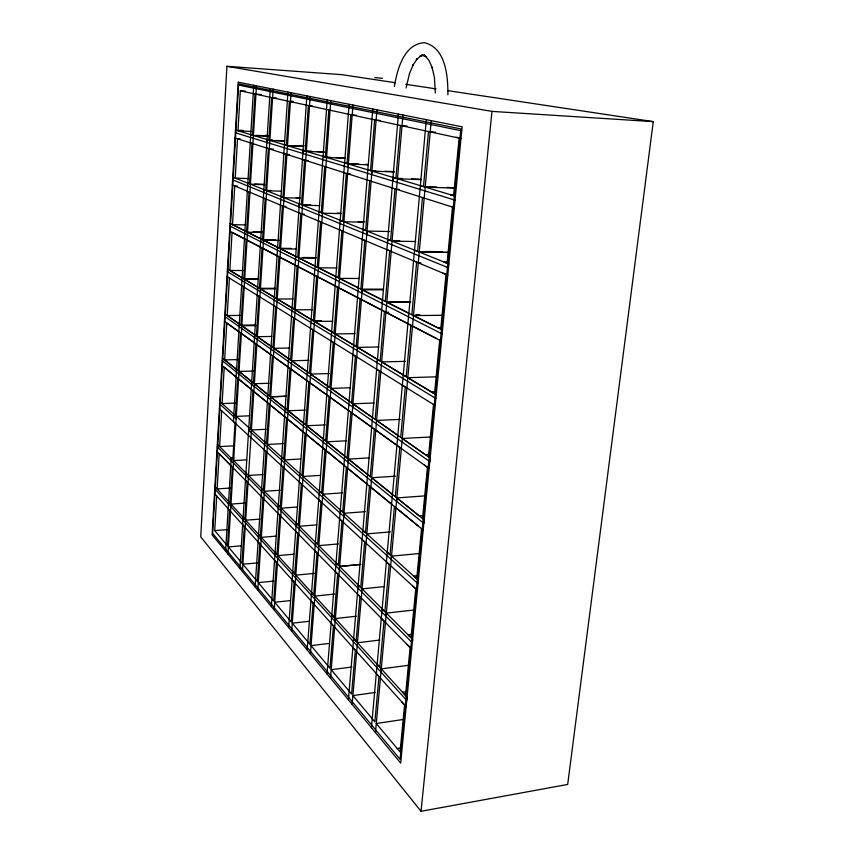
<?xml version="1.0" encoding="UTF-8"?>
<svg xmlns="http://www.w3.org/2000/svg" width="854" height="854" viewBox="0 0 854 854"><rect width="100%" height="100%" fill="white"/><g stroke="black" fill="none" stroke-linecap="round" stroke-linejoin="round"><path stroke-width="1.28" d="M435.326 93.001L434.419 77.394L432.007 67.135L432.402 68.085L428.921 60.303L424.566 55.211L426.722 56.983L421.983 54.987L424.833 55.222L419.88 56.193L421.182 55.691M447.891 94.805C447.987 76.785 446.108 48.005 424.513 42.7C403.718 43.864 397.185 69.868 394.377 86.478M395.306 82.721L342.08 74.693L226.918 66.313L200.722 536.846L421.033 811.3L567.686 784.442L653.278 121.631L447.838 90.652M228.157 508.664L229.705 510.393L227.548 545.941L214.717 530.622L216.735 495.96M221.688 410.827L219.606 446.578L234.028 445.831M224.645 359.897L226.79 323.015L240.486 332.857L238.181 370.743L224.645 359.897L237.935 359.587M255.581 324.99L240.945 325.161L227.228 315.532L229.406 278.052M229.854 270.451L232.064 232.373L246.144 239.686L243.764 278.831L229.854 270.451L243.006 270.526M247.329 191.211L249.037 191.936L246.625 231.733L232.523 224.645L234.765 185.958L237.433 186.044M245.578 91.165L240.305 90.823L237.978 130.79L251.087 131.473M225.595 551.204L231.21 458.171L233.825 458.022M253.734 85.283L233.42 421.588L235.01 423.05L232.779 459.74L231.21 458.16M240.945 325.161L243.283 286.656L241.629 285.62M240.305 90.823L254.983 93.993L252.485 135.156L250.756 134.633M227.933 554.032L256.435 85.827M242.974 519.969L243.134 517.428L244.778 519.232L247.148 482.094L216.927 451.424M245.792 475.475L245.952 472.892M251.556 384.279L251.727 381.599L239.045 371.437L253.67 371.042M254.513 337.533L254.684 334.811L241.831 325.78L256.211 325.598M257.524 289.997L257.695 287.232L244.65 279.365L257.823 279.407M260.577 241.65L260.758 238.832L247.521 232.192L262.114 232.459M263.694 192.47L263.875 189.609M266.854 142.447L267.046 139.533L272.298 139.789M270.259 88.581L239.899 568.518M275.33 288.3L259.467 288.3L262.029 247.938L247.041 240.155M271.487 140.216L268.893 140.088L271.593 97.591L254.983 93.993M242.387 571.529L273.141 89.147M255.122 586.944L287.937 92.093M271.593 97.591L289.346 101.423L286.421 145.361L284.435 144.764M257.769 590.146L291.022 92.712M271.337 606.564L306.864 95.872M299.146 206.924L299.348 203.871L301.441 204.714L304.558 160.082L302.444 159.41M302.86 153.485L303.074 150.368L305.198 151.009L308.379 105.544L289.346 101.423M274.166 609.98L310.173 96.523M288.652 627.509L327.21 99.918M321.339 320.677L313.333 320.762L316.599 276.28L298.238 266.736M324.669 166.477L321.275 212.678L319.033 211.781M328.822 109.963L325.363 157.072L323.079 156.389M291.673 631.159L330.765 100.633M307.173 649.926L349.115 104.284M346.318 173.351L342.614 221.261L340.202 220.289M350.845 114.724L347.066 163.605L344.61 162.868M310.408 653.833L352.958 105.053M348.122 167.363L348.389 164L368.287 164.843M327.039 673.966L372.782 109.002M346.361 467.202L342.7 512.154L340.308 509.998M351.602 402.885L355.413 356.107L352.894 354.538M360.858 289.143L364.829 240.422L362.224 239.333M369.686 180.781L365.64 230.516L363.025 229.459M374.65 119.87L370.508 170.661L367.85 169.861M335.131 621.541L335.376 618.563L356.289 616.214M339.39 569.479L339.636 566.448L360.719 564.451L339.636 566.448M343.724 516.392L343.981 513.297L365.234 511.674M348.154 462.26L348.411 459.1L369.398 457.872M352.659 407.027L352.926 403.814L374.084 402.971M357.26 350.684L357.538 347.397L378.866 346.97M361.968 293.189L362.235 289.826L383.318 289.816M366.761 234.498L367.039 231.071L389.627 231.519M371.65 174.579L371.938 171.088L394.281 171.985M376.945 109.824L330.509 678.161M348.4 699.81L398.434 114.105M377.19 362.801L377.479 359.417L357.538 347.397M382.25 303.501L382.549 300.042L362.235 289.837M387.428 242.92L387.727 239.387L390.556 240.529L394.996 188.819M392.712 181.037L393.021 177.429L395.904 178.294L400.441 125.453M369.451 486.086L365.448 532.64L362.875 530.313M370.262 476.617L374.351 429.114L352.158 413.155M375.173 419.442L379.347 370.935L376.625 369.238M385.314 301.43L389.67 250.83L386.841 249.646M352.136 704.336L402.949 115.002M371.426 727.672L426.317 119.656M394.431 506.529L390.043 554.78L387.257 552.26M395.317 496.708L399.8 447.411L375.781 430.138M400.707 437.376L405.287 387.001L402.341 385.165M411.852 314.763L416.635 262.114L413.56 260.833M422.495 197.562L417.606 251.396L414.532 250.158M428.494 131.516L423.488 186.588L420.349 185.649M380.98 672.066L381.268 668.885L408.671 665.277M386.051 616.342L386.35 613.097L413.987 609.991M391.239 559.445L391.548 556.125L419.421 553.541M396.534 501.319L396.843 497.925L424.427 495.918M375.461 732.561L431.238 120.638M421.545 528.711L416.72 578.798L413.688 576.066L417.649 575.671M422.527 518.517L427.448 467.298L424.299 465.024M428.452 456.858L433.49 404.476M439.671 340.202L434.515 393.801L407.806 377.703L436.65 376.795M440.728 329.281L446.001 274.422L442.65 273.013M452.481 207.084L447.08 263.245L443.717 261.89L447.624 261.932M459.11 138.135L453.581 195.641L450.154 194.605L454.082 194.744M421.033 811.3L491.979 111.383L226.918 66.313M406.098 87.973L409.493 73.497L413.336 64.509L412.781 65.395L417.296 58.798L416.304 59.577L422.292 54.816M403.462 719.442L376.283 723.519L397.206 748.488L401.07 747.869M406.472 691.708L402.586 692.252L405.501 695.455L410.112 647.524L407.144 644.503M375.119 692.487L352.894 695.583L374.874 721.833L378.984 676.517L376.304 673.528M351.944 667.006L331.203 669.696L351.581 694.024L355.349 650.214L352.862 647.439M329.452 643.404L311.037 645.624L329.986 668.244L333.434 625.833L331.138 623.26M412.002 634.319L408.073 634.789L411.052 637.767L415.759 588.769L412.738 585.993M357.442 642.763L379.849 640.041M309.255 621.285L292.26 623.196L309.906 644.268L313.087 603.18L310.941 600.789M362.085 588.876L384.236 586.591M314.88 596.092L334.768 594.032M290.328 600.608L274.7 602.241L291.203 621.936L294.128 582.086L292.121 579.855M273.846 581.104L258.271 582.631L273.718 601.067L276.418 562.38L274.55 560.299M295.794 575.169L314.24 573.386M257.449 562.893L242.856 564.227L257.342 581.521L259.851 543.945L258.1 541.991M277.977 555.623L293.712 554.225M318.798 545.642L338.408 543.923M241.618 545.791L228.36 546.923L241.992 563.181L244.308 526.651L242.664 524.815M366.836 533.878L390.47 531.882M261.303 537.347L275.671 536.152M423.306 515.72L419.431 516.029L396.843 497.935M299.402 526.267L316.663 524.879M214.717 530.622L227.986 529.576M245.664 520.203L260.011 519.104M281.297 508.194L297.16 507.03M322.78 494.22L342.55 492.843M230.975 504.095L245.301 503.07M264.377 491.296L280.176 490.228M395.509 476.19L371.671 477.749L392.477 494.423M230.164 488.072L217.14 488.926L219.19 453.72L232.331 467.063L230.142 503.177L228.594 501.479M303.074 476.468L320.09 475.39M248.514 475.454L262.957 474.557M429.21 454.413L425.303 454.638L402.266 438.465L431.409 436.949M233.622 460.584L246.731 459.836M284.692 459.922L300.661 459.004M267.505 444.454L283.421 443.621M346.767 440.781L326.847 441.817L347.108 458.054L350.834 412.204L330.284 397.43M325.278 424.897L306.81 425.751L325.641 440.845L329.057 396.544L309.97 382.816M251.418 429.968L265.968 429.284M400.184 419.378L376.614 420.446L397.815 435.337M236.312 416.368L249.517 415.813M305.188 410.091L288.129 410.785L305.679 424.854L308.828 382.005L291.054 369.216M270.697 396.811L286.357 396.245L270.697 396.8L287.083 409.941L289.986 368.448L273.387 356.513M431.302 391.858L435.241 391.708M235.309 403.077L222.104 403.579L224.218 367.263L237.722 378.311L235.458 415.599L233.868 414.158M350.652 387.737L330.989 388.41L349.126 401.134M269.021 383.254L254.364 383.724L269.715 396.021L272.394 355.798L256.862 344.632M329.228 373.55L310.61 374.095L329.761 387.545L333.252 342.379L330.914 340.927M405.426 361.338L381.653 361.936L406.216 376.742L410.902 325.246L385.933 312.286L388.602 312.265M308.828 360.345L291.641 360.772L309.468 373.294L312.681 329.633L310.514 328.288M289.719 348.016L273.931 348.336L290.573 360.025L293.53 317.773L291.513 316.514M355.04 333.636L335.206 333.946L356.182 346.585L360.068 298.857L338.792 287.798M271.775 336.455L257.364 336.689L272.938 347.631L275.661 306.703L273.771 305.529M441.422 327.562L437.44 327.626L413.464 315.574L442.564 315.297M332.857 321.253L314.496 321.467L333.957 333.199L337.522 287.136L317.773 276.888M227.228 315.532L240.284 315.414M415.834 314.731L419.826 314.688M312.532 309.714L295.217 309.842L313.333 320.762M386.809 302.177L410.785 302.06L386.809 302.188L408.831 313.247M293.135 298.943L277.23 299.007L294.128 309.191L297.139 266.17L280.016 257.278M274.935 288.865L260.417 288.865L276.216 298.398L278.991 256.744L262.989 248.439M362.192 289.143L383.499 289.132M359.502 278.479L339.518 278.415L358.296 287.851M245.055 278.842L257.929 278.874M336.956 267.953L318.446 267.825L338.248 277.774L341.878 230.815L339.465 229.801M418.279 262.808L420.937 262.829M302.978 257.481L316.044 257.62M315.916 258.154L298.857 257.983L317.261 267.238L320.592 221.901L318.361 220.962M280.87 248.3L291.417 248.439M296.253 249.005L280.582 248.802L297.747 257.428L300.811 213.617L298.729 212.742M425.409 251.503L442.319 251.716M391.858 240.55L399.651 240.679M392.071 241.138L415.791 241.522M263.886 239.76L275.874 239.953M279.471 240.476L263.512 240.22L279.557 248.29L282.386 205.899L280.432 205.077M253.104 231.861L262.189 232.021M232.523 224.645L245.76 224.922M358.253 221.613L364.765 221.762M343.906 221.784L363.644 222.221M336.978 213.084L340.906 213.19M322.47 213.169L341.13 213.639M301.932 214.087L304.579 214.151M302.754 204.746L310.653 204.971M302.562 205.163L319.759 205.643M283.421 206.326L286.079 206.401M296.242 197.69L300.224 197.808M283.998 197.701L299.786 198.181M266.982 190.389L270.857 190.517M266.672 190.741L281.073 191.2M425.175 187.101L454.253 188.126M254.759 184.026L263.907 184.347M250.446 184.218L264.793 184.71M396.544 189.31L399.192 189.396M248.557 178.582L235.224 178.102L237.519 138.775L240.134 138.903M426.114 186.684L436.618 187.058M447.112 187.432L454.99 187.72M397.217 178.347L402.458 178.539M411.628 178.892L420.798 179.244M397.452 178.764L421.374 179.671M371.821 170.715L375.76 170.875M384.93 171.238L394.11 171.611M347.631 173.768L350.279 173.874M305.689 160.445L308.358 160.552M348.389 163.658L358.893 164.107M365.469 164.384L368.095 164.502M286.891 154.467L289.538 154.585M326.676 157.136L330.637 157.307M335.91 157.542L345.155 157.958M326.58 157.446L344.995 158.257M269.341 148.884L273.291 149.066M306.522 151.073L311.827 151.318M317.144 151.564L323.783 151.873M306.33 151.35L324.605 152.193M301.59 145.586L304.227 145.714M291.577 145.607L303.191 146.162M287.478 145.682L303.383 146.44M256.435 135.359L268.284 135.957M253.414 135.434L267.868 136.17M276.696 140.472L284.51 140.857M269.875 140.387L284.393 141.102M239.398 130.246L243.315 130.448M265.146 135.37L267.814 135.498M455.62 137.387L458.256 137.526M431.537 131.964L435.529 132.178M402.02 125.794L407.305 126.093M376.102 120.19L380.062 120.414M352.19 115.012L356.161 115.247M309.532 105.789L312.158 105.949M491.979 111.383L653.278 121.631M272.597 97.804L276.579 98.061M290.445 101.178L293.061 101.348M290.424 101.658L293.029 101.818M255.922 94.196L261.228 94.538M374.735 77.575L382.549 78.312M405.81 84.311L436.01 88.869M238.085 84.984L461.726 130.843M308.379 105.544L460.989 138.54M235.48 130.043L455.417 196.196M267.035 139.533L268.893 140.088M235.33 132.776L455.043 200.146M235.021 137.985L454.317 207.671M250.254 142.821L251.983 143.376L249.528 183.845L247.82 183.162M266.501 147.988L268.348 148.575L265.69 190.346L263.875 189.609M283.859 153.506L285.834 154.136L282.952 197.285L281.009 196.495M232.768 177.109L448.884 263.961M232.608 179.799L448.51 267.825M232.309 184.923L447.795 275.169M263.342 197.914L265.167 198.683L262.552 239.739L260.758 238.832M230.089 223.428L442.489 330.156M229.939 226.075L442.126 333.935M361.445 299.562L384.449 311.518L380.19 361.061L377.468 359.417M412.514 326.089L436.394 338.494M229.651 231.114L441.433 341.109M227.463 269.01L436.245 394.836M257.695 287.232L259.467 288.3M227.313 271.615L435.892 398.519M227.025 276.579L435.22 405.533M257.182 295.26L258.954 296.359L256.424 336.038L254.684 334.811M352.926 403.814L372.504 417.563M224.869 313.866L430.149 458.043L429.797 461.651L224.719 316.428M241.362 333.487L255.922 343.959L253.446 382.976L251.727 381.599M224.442 321.317L429.135 468.504M348.411 459.1L367.636 474.514M222.318 358.029L424.182 519.84L423.84 523.363L222.168 360.559M238.586 379.027L252.944 390.769L250.51 429.146L248.813 427.619L248.653 430.256L418.022 583.709L418.353 580.261L219.809 401.508M253.862 391.527L269.17 404.049L266.544 443.578L264.729 441.956M270.152 404.849L286.506 418.225L283.656 458.993L281.724 457.253M287.552 419.079L305.049 433.405L301.964 475.475L299.893 473.607M306.18 434.323L324.958 449.684L321.595 493.153L319.375 491.146M326.164 450.666L343.938 465.206M347.663 468.259L366.825 483.94M370.849 487.239L391.591 504.202M395.946 507.778L418.449 526.181M221.891 365.363L423.2 530.067M219.659 403.995L236.152 418.93M219.393 408.724L417.382 590.263M299.284 481.966L301.345 483.866L298.313 525.178L296.274 523.139M318.702 499.782L320.923 501.821L317.624 544.468L315.446 542.279M339.582 518.922L341.963 521.111L338.376 565.188L336.028 562.839M362.075 539.547L364.647 541.916L360.73 587.52L358.2 584.979M386.382 561.836L389.178 564.398L384.887 611.635L382.144 608.891M264.206 449.812L266.01 451.478L263.427 490.345L261.644 488.563M281.158 465.355L283.08 467.127L280.283 507.18L278.383 505.269M217.332 444.315L412.642 639.358L412.322 642.72L217.194 446.759M245.482 480.407L411.703 649.136M335.312 571.593L337.661 573.984L334.138 617.207L331.832 614.677M357.42 594.032L359.95 596.604L356.107 641.301L353.62 638.568M381.29 618.264L384.022 621.05L379.827 667.305L377.137 664.348M261.132 496.291L262.904 498.095L260.363 536.312L258.602 534.38M277.828 513.233L279.728 515.175L276.974 554.524L275.095 552.463M295.665 531.348L297.704 533.419L294.726 573.995L292.719 571.785M314.784 550.755L316.973 552.976L313.728 594.832L311.582 592.473M214.898 486.47L407.07 697.174L406.75 700.461L214.76 488.883M214.493 493.473L406.141 706.738M401.668 701.753L404.582 705.009L400.067 751.915L397.206 748.488M238.245 82.197L212.102 534.882L400.697 763.102L462.121 126.798L238.245 82.197M238.65 83.905L212.657 533.408L400.088 759.334L460.818 128.911L238.65 83.905M449.375 252.442L419.261 252.058L449.375 252.442"/></g></svg>
